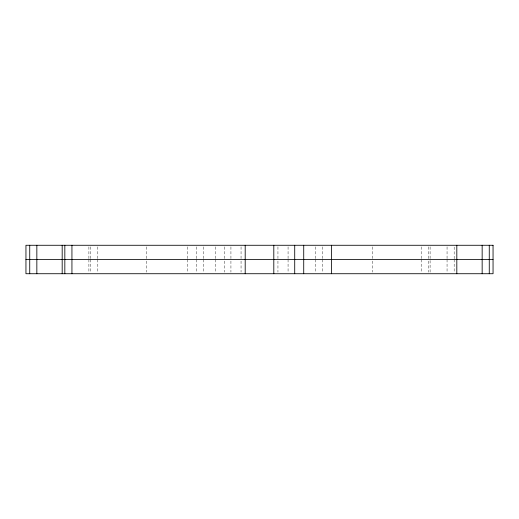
<?xml version="1.0" encoding="UTF-8"?>
<svg xmlns="http://www.w3.org/2000/svg" width="519" height="519" viewBox="0 0 519 519"><rect width="100%" height="100%" fill="white"/><g stroke="black" fill="none" stroke-linecap="round" stroke-linejoin="round"><path stroke-width="0.39" stroke-dasharray="2.6 1.95" d="M454.17 247.05L454.17 258.91M454.17 259.5L454.17 271.95M447.06 246.856L447.06 258.709M447.06 259.5L447.06 272.144M430.102 246.856L430.102 272.144M428.305 246.856L428.305 260.291M428.305 261.083L428.305 272.144M421.188 246.856L421.188 258.709M421.188 259.5L421.188 272.144M372.733 246.856L372.733 260.291M372.733 261.083L372.733 272.144M322.429 246.856L322.429 258.709M322.429 259.5L322.429 272.144M315.786 246.856L315.786 258.709M315.786 259.5L315.786 272.144M288.071 246.856L288.071 258.709M288.071 259.5L288.071 272.144M277.944 246.856L277.944 260.291M277.944 261.083L277.944 272.144M241.056 246.856L241.056 260.291M241.056 261.083L241.056 272.144M230.929 246.856L230.929 260.291M230.929 261.083L230.929 272.144M224.286 246.856L224.286 260.291M224.286 261.083L224.286 272.144M215.275 246.856L215.275 258.709M215.275 259.5L215.275 272.144M203.214 246.856L203.214 258.709M203.214 259.5L203.214 272.144M196.571 246.856L196.571 258.709M196.571 259.5L196.571 272.144M187.56 246.856L187.56 258.709M187.56 259.5L187.56 272.144M146.267 246.856L146.267 260.291M146.267 261.083L146.267 272.144M97.812 246.856L97.812 258.709M97.812 259.5L97.812 272.144M90.695 246.856L90.695 258.709M90.695 259.5L90.695 272.144M88.898 246.856L88.898 258.709M88.898 259.5L88.898 272.144"/><path stroke-width="0.78" d="M25.95 259.5L331.44 259.5M331.706 259.5L493.05 259.5M489.268 245.273L489.268 273.727M482.157 245.273L482.157 273.727M456.817 245.273L456.817 273.727M331.44 245.273L331.44 273.727M303.725 245.273L303.725 273.727M294.714 245.273L294.714 273.727M273.805 245.273L273.805 273.727M245.195 245.273L245.195 273.727M71.94 245.273L71.94 273.727M64.83 245.273L64.83 273.727M62.183 245.273L62.183 273.727M36.843 245.273L36.843 273.727M29.732 245.273L29.732 273.727M493.05 245.273L25.95 245.273L25.95 273.727L493.05 273.727L493.05 245.273"/></g></svg>
